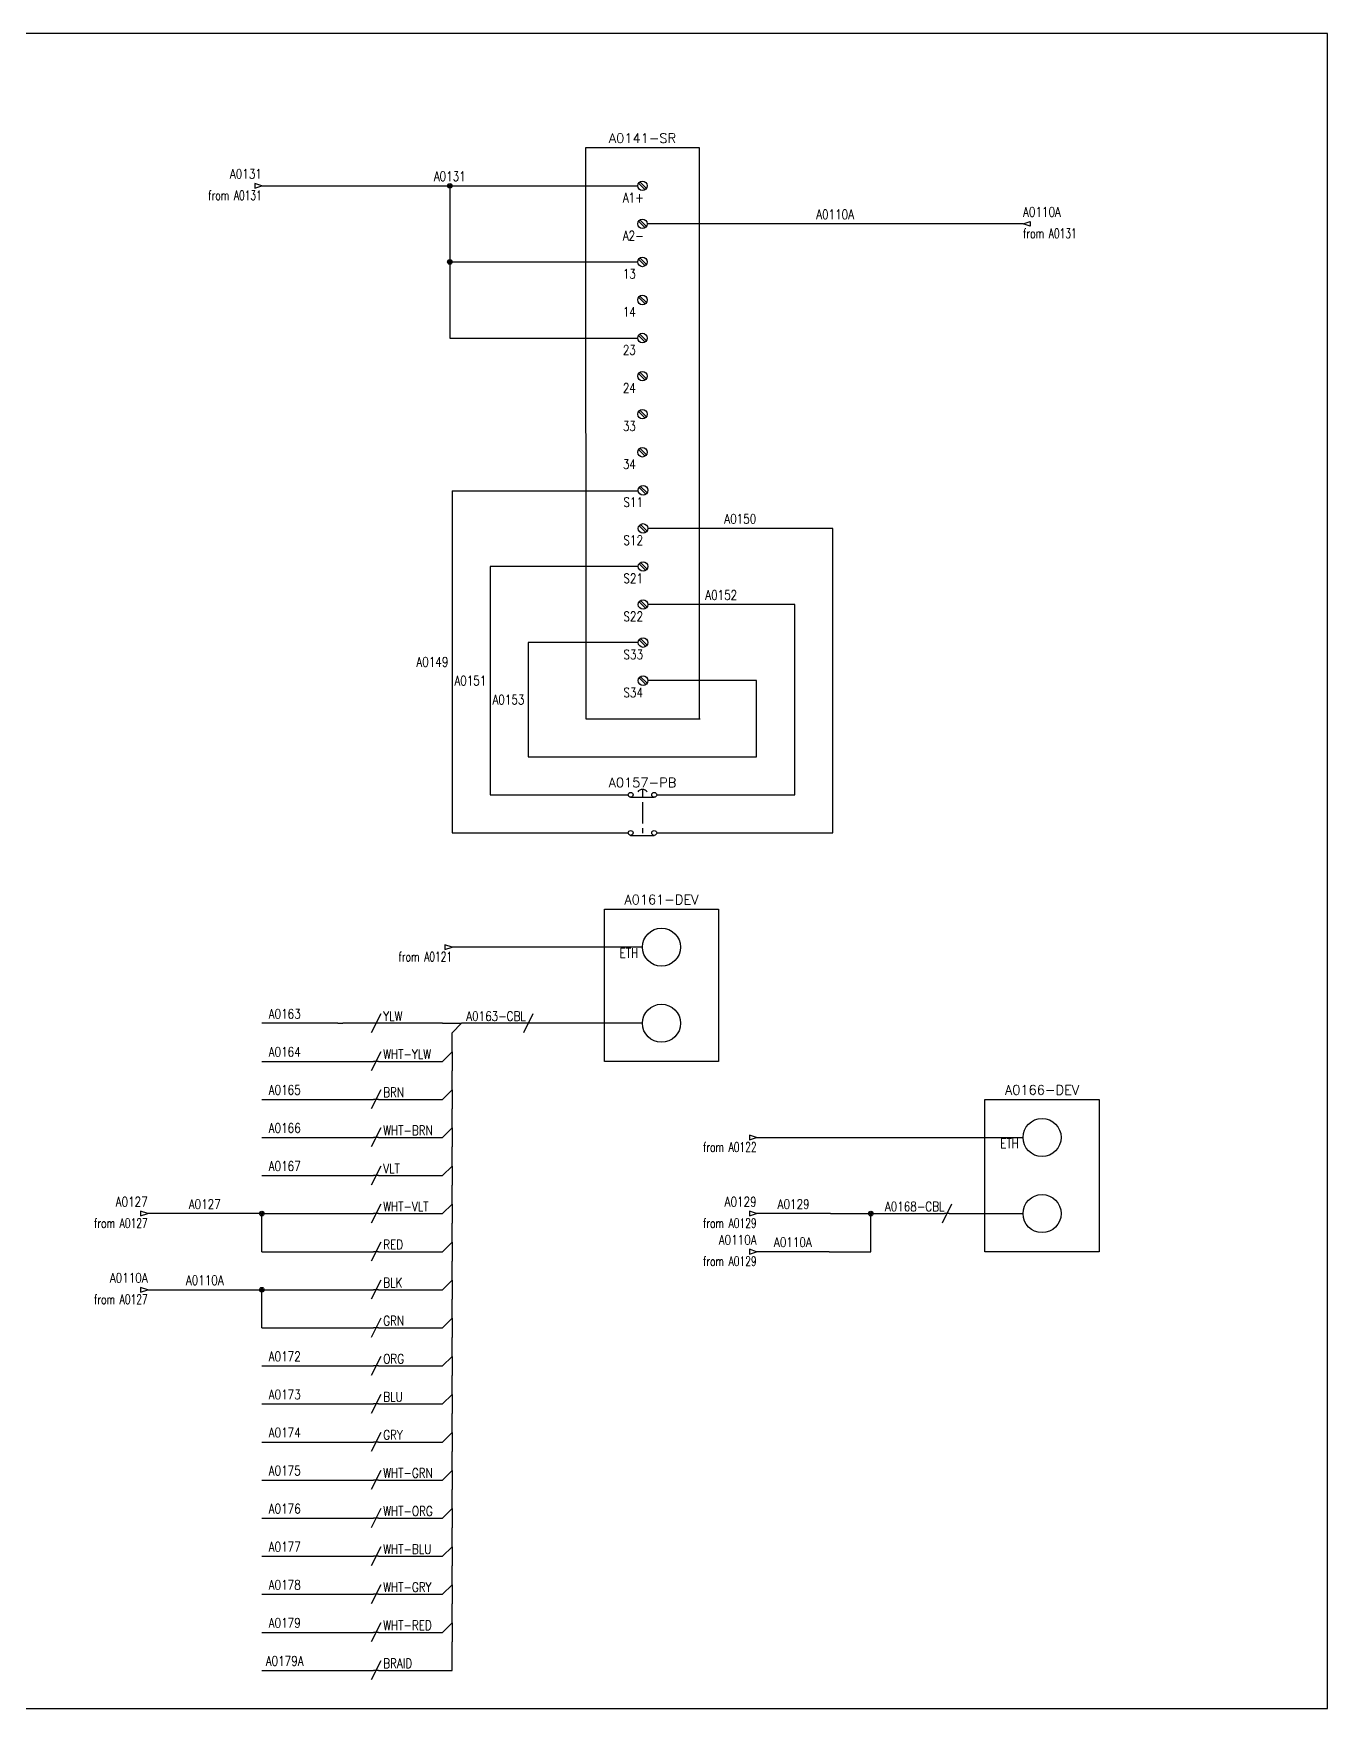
# Model space of a CAD drawing. Extents: x 0 to 34, y 0 to 22.
# Drawn here: x 17 to 34, y 0 to 22 of the extents above; entities that cross this region are included whole.
import ezdxf
from ezdxf.enums import TextEntityAlignment as Align

# ---------------------------------------------------------------- set-up
doc = ezdxf.new("R2010")
doc.units = 0
doc.header["$MEASUREMENT"] = 0
for name, color, linetype in [('_MULTI_WIRE', 6, 'Continuous'), ('LINK', 9, 'Continuous'), ('MISC', 7, 'Continuous'), ('MODEL_BOUNDARY', 7, 'Continuous'), ('SYMS', 7, 'Continuous'), ('TAGS', 150, 'Continuous'), ('TERMS', 123, 'Continuous'), ('WIRENO', 72, 'Continuous'), ('WIREREF_DEST', 52, 'Continuous'), ('WIRES', 7, 'Continuous'), ('XREF', 7, 'Continuous')]:
    doc.layers.add(name, color=color, linetype=linetype)
doc.styles.add('WD', font='romans.shx')

# ---------------------------------------------------------------- blocks, each defined once
blk = doc.blocks.new('Wytech_BlankModelSpace')
at = {"layer": 'MODEL_BOUNDARY', "color": 7, "linetype": 'Continuous'}
blk.add_lwpolyline([(0, 0), (34, 0), (34, 22), (0, 22)], close=True, dxfattribs=at)
blk = doc.blocks.new('2963938')
for p, q in [((-0.75, 0.5), (-0.742, -7)), ((0.75, 0.5), (-0.75, 0.5)), ((0.75, -7), (0.75, 0.5)), ((-0.052, 0.035), (0.035, -0.052)), ((-0.035, 0.052), (0.052, -0.035)), ((-0.052, -0.465), (0.035, -0.552)), ((-0.035, -0.448), (0.052, -0.535)), ((-0.052, -0.965), (0.035, -1.052)), ((-0.035, -0.948), (0.052, -1.035)), ((-0.052, -1.465), (0.035, -1.552)), ((-0.035, -1.448), (0.052, -1.535)), ((-0.052, -1.965), (0.035, -2.052)), ((-0.035, -1.948), (0.052, -2.035)), ((-0.052, -2.465), (0.035, -2.552)), ((-0.035, -2.448), (0.052, -2.535)), ((-0.052, -2.965), (0.035, -3.052)), ((-0.035, -2.948), (0.052, -3.035)), ((-0.052, -3.465), (0.035, -3.552)), ((-0.035, -3.448), (0.052, -3.535)), ((-0.027, -3.948), (0.06, -4.035)), ((-0.043, -3.965), (0.043, -4.052)), ((-0.043, -4.465), (0.043, -4.552)), ((-0.027, -4.448), (0.06, -4.535)), ((-0.043, -4.965), (0.043, -5.052)), ((-0.027, -4.948), (0.06, -5.035)), ((-0.043, -5.465), (0.043, -5.552)), ((-0.027, -5.448), (0.06, -5.535)), ((-0.043, -5.965), (0.043, -6.052)), ((-0.027, -5.948), (0.06, -6.035)), ((-0.043, -6.465), (0.043, -6.552)), ((-0.027, -6.448), (0.06, -6.535)), ((-0.742, -7), (0.758, -7))]:
    blk.add_line(p, q)
for centre in [(0, 0), (0, -0.5), (0, -1), (0, -1.5), (0, -2), (0, -2.5), (0, -3), (0, -3.5), (0.008, -4), (0.008, -4.5), (0.008, -5), (0.008, -5.5), (0.008, -6), (0.008, -6.5)]:
    blk.add_circle(centre, 0.0625)
at = {"style": 'WD', "width": 0.7}
for tag, p in [('XREF', (0, 1.688)), ('LOC', (0, 1.5)), ('INST', (0, 1.312)), ('DESC3', (0, 1.125)), ('DESC2', (0, 0.938)), ('DESC1', (0, 0.75))]:
    blk.add_attdef(tag, text='', height=0.125, dxfattribs=at).set_placement(p, align=Align.CENTER)
at = {"style": 'WD'}
blk.add_attdef('TAG1', text='', height=0.125, dxfattribs=at).set_placement((0, 0.562), align=Align.CENTER)
for tag, p, flags in [('FAMILY', (0.955, 0.715), 9), ('X4TERM01', (-0.062, 0), 1), ('X1TERM09', (0.062, -0.5), 1), ('X4TERM02', (-0.062, -1), 1), ('X1TERM10', (0.062, -1.5), 1), ('X4TERM03', (-0.062, -2), 1), ('X1TERM11', (0.062, -2.5), 1), ('X4TERM04', (-0.062, -3), 1), ('X1TERM12', (0.062, -3.5), 1), ('X4TERM06', (-0.054, -4), 1), ('X1TERM14', (0.071, -4.5), 1), ('X4TERM07', (-0.054, -5), 1), ('X1TERM15', (0.071, -5.5), 1), ('X4TERM08', (-0.054, -6), 1), ('X1TERM16', (0.071, -6.5), 1)]:
    blk.add_attdef(tag, p, '', height=0.01, dxfattribs=dict(at, flags=flags))
at = {"style": 'WD', "flags": 9}
for tag, p in [('MFG', (0.978, 0.651)), ('CAT', (0.98, 0.671)), ('ASSYCODE', (0.98, 0.634))]:
    blk.add_attdef(tag, text='', height=0.01, dxfattribs=at).set_placement(p, align=Align.CENTER)
at = {"style": 'WD', "width": 0.8}
for tag, p in [('TERM01', (-0.258, -0.156)), ('X4TERMDESC01', (-0.258, -0.319)), ('TERM09', (-0.258, -0.656)), ('X1TERMDESC09', (-0.258, -0.819)), ('TERM02', (-0.258, -1.156)), ('X4TERMDESC02', (-0.258, -1.319)), ('TERM10', (-0.258, -1.656)), ('X1TERMDESC10', (-0.258, -1.819)), ('TERM03', (-0.258, -2.156)), ('X4TERMDESC03', (-0.258, -2.319)), ('TERM11', (-0.258, -2.656)), ('X1TERMDESC11', (-0.258, -2.819)), ('TERM04', (-0.258, -3.156)), ('X4TERMDESC04', (-0.258, -3.319)), ('TERM12', (-0.258, -3.656)), ('X1TERMDESC12', (-0.258, -3.819)), ('TERM06', (-0.25, -4.156)), ('X4TERMDESC06', (-0.25, -4.319)), ('TERM14', (-0.25, -4.656)), ('X1TERMDESC14', (-0.25, -4.819)), ('TERM07', (-0.25, -5.156)), ('X4TERMDESC07', (-0.25, -5.319)), ('TERM15', (-0.25, -5.656)), ('X1TERMDESC15', (-0.25, -5.819)), ('TERM08', (-0.25, -6.156)), ('X4TERMDESC08', (-0.25, -6.319)), ('TERM16', (-0.25, -6.656)), ('X1TERMDESC16', (-0.25, -6.819))]:
    blk.add_attdef(tag, text='', height=0.125, dxfattribs=at).set_placement(p, align=Align.MIDDLE_LEFT)
blk = doc.blocks.new('ISL38-XXX')
for p, q in [((-0.5, -1.5), (-0.5, 0.5)), ((-0.5, 0.5), (1, 0.5)), ((1, 0.5), (1, -1.5)), ((1, -1.5), (-0.5, -1.5))]:
    blk.add_line(p, q)
for centre in [(0.25, 0), (0.25, -1)]:
    blk.add_circle(centre, 0.25)
at = {"style": 'WD', "width": 0.7}
for tag, p in [('XREF', (0.25, 1.688)), ('INST', (0.25, 1.5)), ('DESC3', (0.25, 1.312)), ('LOC', (0.25, 1.125)), ('DESC2', (0.25, 0.938)), ('DESC1', (0.25, 0.75))]:
    blk.add_attdef(tag, text='', height=0.125, dxfattribs=at).set_placement(p, align=Align.CENTER)
at = {"style": 'WD'}
blk.add_attdef('TAG1', text='', height=0.125, dxfattribs=at).set_placement((0.25, 0.562), align=Align.CENTER)
at = {"style": 'WD', "flags": 9}
for tag, p in [('ASSYCODE', (1, 0.688)), ('MFG', (1, 0.562)), ('CAT', (1, 0.625))]:
    blk.add_attdef(tag, text='', height=0.01, dxfattribs=at).set_placement(p, align=Align.CENTER)
at = {"style": 'WD'}
for tag, p, height, flags in [('FAMILY', (1, 0.75), 0.01, 9), ('X4TERM01', (0, 0), 0.005, 1), ('X4TERM02', (0, -1), 0.005, 1)]:
    blk.add_attdef(tag, p, '', height=height, dxfattribs=dict(at, flags=flags))
at = {"style": 'WD', "width": 0.8}
for tag, p in [('TERM01', (-0.055, -0.015)), ('X4TERMDESC01', (0.533, -0.177)), ('TERM02', (-0.055, -1.015)), ('X4TERMDESC02', (0.562, -1.177))]:
    blk.add_attdef(tag, text='', height=0.125, dxfattribs=at).set_placement(p, align=Align.TOP_RIGHT)
blk = doc.blocks.new('HT0_148')
for p in [(-0.125, 0), (0, -0.125)]:
    blk.add_line(p, (0.125, 0))
at = {"style": 'WD', "flags": 1}
for tag, p in [('X4TERM01', (-0.125, 0)), ('X1TERM01', (0.125, 0)), ('WDWSEQ', (-0.132, -0.045)), ('X8TERM01', (0, -0.125))]:
    blk.add_attdef(tag, p, '', height=0.02, dxfattribs=at)
blk = doc.blocks.new('HT0_284')
for p, q in [((-0.125, 0), (0, 0.125)), ((0, 0.125), (0, -0.125))]:
    blk.add_line(p, q)
at = {"style": 'WD', "flags": 1}
for tag, p in [('X4TERM01', (-0.125, 0)), ('X2TERM01', (0, 0.125)), ('WDWSEQ', (-0.132, -0.045)), ('X8TERM01', (0, -0.125))]:
    blk.add_attdef(tag, p, '', height=0.02, dxfattribs=at)
blk = doc.blocks.new('HCN1_DESC')
blk.add_line((0, 0), (0.0625, 0))
at = {"style": 'WD', "flags": 1}
for tag, p in [('TAG2', (-0.1875, 0.03125)), ('XREF', (-0.1875, 0)), ('X4TERM01', (0, 0)), ('X1TERM02', (0.0625, 0))]:
    blk.add_attdef(tag, p, '', height=0.01, dxfattribs=at)
at = {"style": 'WD', "oblique": 15, "width": 0.828221}
blk.add_attdef('DESC1', text='', height=0.12074, dxfattribs=at).set_placement((0, -0.125), align=Align.MIDDLE_RIGHT)
blk = doc.blocks.new('HW01')
for p, q in [((0.062, 0.125), (-0.062, -0.125)), ((0.031, 0), (-0.031, 0))]:
    blk.add_line(p, q)
at = {"style": 'WD', "width": 0.7, "flags": 1}
for tag, p in [('INST', (0, 0.357)), ('LOC', (0, 0.188)), ('XREF', (0, -0.3)), ('DESC1', (0, -0.456)), ('DESC2', (0, -0.613))]:
    blk.add_attdef(tag, text='', height=0.125, dxfattribs=at).set_placement(p, align=Align.CENTER)
at = {"style": 'WD', "width": 0.8}
blk.add_attdef('TAG1', text='', height=0.125, dxfattribs=at).set_placement((-0.031, 0.031), align=Align.RIGHT)
at = {"style": 'WD', "flags": 1}
for tag, p in [('X4TERM01', (-0.031, 0)), ('X1TERM01', (0.031, 0))]:
    blk.add_attdef(tag, p, '', height=0.0125, dxfattribs=at)
at = {"linetype": 'Continuous', "style": 'WD', "flags": 9}
blk.add_attdef('ASSYCODE', text='', height=0.01, dxfattribs=at).set_placement((0.029, 0.042), align=Align.CENTER)
at = {"style": 'WD'}
for tag, p in [('X2LINK', (0, 0.125)), ('X8LINK', (0, -0.125))]:
    blk.add_attdef(tag, p, '', height=0.01, dxfattribs=at)
at = {"style": 'WD', "flags": 9}
blk.add_attdef('FAMILY', text='', height=0.01, dxfattribs=at).set_placement((0.023, 0.118), align=Align.CENTER)
at = {"style": 'WD', "width": 0.8}
for tag, p, height in [('RATING1', (0.094, 0.031), 0.125), ('RATING2', (0.094, -0.13), 0.0938)]:
    blk.add_attdef(tag, p, '', height=height, dxfattribs=at)
at = {"style": 'WD', "width": 0.8, "flags": 1}
blk.add_attdef('MFG', text='', height=0.0938, dxfattribs=at).set_placement((-0.125, -0.031), align=Align.TOP_RIGHT)
blk.add_attdef('CAT', text='', height=0.0938, dxfattribs=at).set_placement((0.031, -0.031), align=Align.TOP_LEFT)
blk = doc.blocks.new('HW02')
for p, q in [((0.062, 0.125), (-0.062, -0.125)), ((0.031, 0), (-0.031, 0))]:
    blk.add_line(p, q)
at = {"style": 'WD', "width": 0.7, "flags": 1}
for tag, p in [('INST', (0, 0.357)), ('LOC', (0, 0.188)), ('XREF', (0, -0.3)), ('DESC1', (0, -0.456)), ('DESC2', (0, -0.613))]:
    blk.add_attdef(tag, text='', height=0.125, dxfattribs=at).set_placement(p, align=Align.CENTER)
at = {"style": 'WD', "width": 0.8}
blk.add_attdef('TAG2', text='', height=0.125, dxfattribs=at).set_placement((-0.031, 0.031), align=Align.RIGHT)
at = {"style": 'WD', "flags": 1}
for tag, p in [('X4TERM01', (-0.031, 0)), ('X1TERM01', (0.031, 0))]:
    blk.add_attdef(tag, p, '', height=0.0125, dxfattribs=at)
at = {"style": 'WD'}
for tag, p in [('X2LINK', (0, 0.125)), ('X8LINK', (0, -0.125))]:
    blk.add_attdef(tag, p, '', height=0.01, dxfattribs=at)
at = {"style": 'WD', "flags": 9}
blk.add_attdef('FAMILY', text='', height=0.01, dxfattribs=at).set_placement((0.023, 0.118), align=Align.CENTER)
at = {"style": 'WD', "width": 0.8}
for tag, p, height in [('RATING1', (0.094, 0.031), 0.125), ('RATING2', (0.094, -0.13), 0.0938)]:
    blk.add_attdef(tag, p, '', height=height, dxfattribs=at)
blk = doc.blocks.new('HA1D3')
blk.add_lwpolyline([(-0.094, 0), (-0.094, -0.031), (0, 0), (-0.094, 0.031), (-0.094, 0)])
at = {"style": 'WD', "width": 0.8, "flags": 8}
blk.add_attdef('WIRENO', text='', height=0.125, dxfattribs=at).set_placement((0, 0.094), align=Align.RIGHT)
at = {"style": 'WD', "flags": 1}
blk.add_attdef('SIGCODE', text='', height=0.01, dxfattribs=at).set_placement((-0.02, 0.047), align=Align.RIGHT)
blk.add_attdef('X1TERM01', (0, 0), '', height=0.01, dxfattribs=at)
at = {"style": 'WD', "width": 0.7}
for tag, p in [('XREF', (0, -0.188)), ('DESC1', (0, -0.375))]:
    blk.add_attdef(tag, text='', height=0.125, dxfattribs=at).set_placement(p, align=Align.RIGHT)
blk = doc.blocks.new('WDDOT')
for radius in [0.03, 0.0187, 0.00929]:
    blk.add_circle((0, 0), radius)
blk = doc.blocks.new('HPB12M')
for p, q in [((0, 0.074), (0, -0.031)), ((-0.156, -0.032), (0.156, -0.032))]:
    blk.add_line(p, q)
for centre in [(-0.155, 0), (0.155, 0)]:
    blk.add_circle(centre, 0.0322)
blk.add_arc((0, -0.006), 0.0781, 36.8699, 143.1301)
at = {"style": 'WD', "width": 0.7}
for tag, p in [('INST', (0, 0.738)), ('LOC', (0, 0.568)), ('DESC1', (0, 0.412)), ('DESC2', (0, 0.255)), ('XREF', (0, -0.232))]:
    blk.add_attdef(tag, text='', height=0.125, dxfattribs=at).set_placement(p, align=Align.CENTER)
at = {"style": 'WD'}
blk.add_attdef('TAG1', text='', height=0.125, dxfattribs=at).set_placement((0, 0.099), align=Align.CENTER)
for tag, p, height, flags in [('X4TERM01', (-0.188, 0), 0.0125, 1), ('FAMILY', (0.054, 0.058), 0.01, 9), ('CONTACT', (0.054, 0.042), 0.01, 9), ('X1TERM02', (0.188, 0), 0.0125, 1)]:
    blk.add_attdef(tag, p, '', height=height, dxfattribs=dict(at, flags=flags))
for tag, p in [('X2LINK', (0, 0.125)), ('X8LINK', (0, -0.094))]:
    blk.add_attdef(tag, p, '', height=0.01, dxfattribs=at)
at = {"linetype": 'Continuous', "style": 'WD', "flags": 9}
for tag, p in [('MFG', (0.076, 0)), ('CAT', (0.076, 0.017)), ('ASSYCODE', (0.076, -0.017))]:
    blk.add_attdef(tag, text='', height=0.01, dxfattribs=at).set_placement(p, align=Align.CENTER)
at = {"linetype": 'Continuous', "style": 'WD', "flags": 8}
blk.add_attdef('TERM01', text='', height=0.125, dxfattribs=at).set_placement((-0.25, -0.016), align=Align.TOP_RIGHT)
blk.add_attdef('TERM02', text='', height=0.125, dxfattribs=at).set_placement((0.25, -0.016), align=Align.TOP_LEFT)
blk = doc.blocks.new('HPB22')
for p, q in [((0, 0.062), (0, -0.005)), ((-0.156, -0.034), (0.156, -0.034))]:
    blk.add_line(p, q)
for centre in [(-0.155, 0), (0.155, 0)]:
    blk.add_circle(centre, 0.0322)
at = {"style": 'WD', "width": 0.7}
for tag, p in [('INST', (0, 0.738)), ('LOC', (0, 0.568)), ('DESC1', (0, 0.412)), ('DESC2', (0, 0.255)), ('XREF', (0, -0.227))]:
    blk.add_attdef(tag, text='', height=0.125, dxfattribs=at).set_placement(p, align=Align.CENTER)
at = {"style": 'WD'}
blk.add_attdef('TAG2', text='', height=0.125, dxfattribs=at).set_placement((0, 0.099), align=Align.CENTER)
for tag, p, height, flags in [('X4TERM01', (-0.188, 0), 0.0125, 1), ('FAMILY', (0.054, 0.058), 0.01, 9), ('CONTACT', (0.054, 0.042), 0.01, 9), ('X1TERM02', (0.188, 0), 0.0125, 1)]:
    blk.add_attdef(tag, p, '', height=height, dxfattribs=dict(at, flags=flags))
for tag, p in [('X2LINK', (0, 0.125)), ('X8LINK', (0, -0.094))]:
    blk.add_attdef(tag, p, '', height=0.01, dxfattribs=at)
at = {"linetype": 'Continuous', "style": 'WD', "flags": 8}
blk.add_attdef('TERM01', text='', height=0.125, dxfattribs=at).set_placement((-0.25, -0.031), align=Align.TOP_RIGHT)
blk.add_attdef('TERM02', text='', height=0.125, dxfattribs=at).set_placement((0.25, -0.031), align=Align.TOP_LEFT)
blk = doc.blocks.new('HA1D1')
blk.add_lwpolyline([(0.094, 0), (0.094, -0.031), (0, 0), (0.094, 0.031), (0.094, 0)])
at = {"style": 'WD', "flags": 1}
for tag, p in [('SIGCODE', (-0.02, 0.047)), ('X4TERM01', (0, 0))]:
    blk.add_attdef(tag, p, '', height=0.01, dxfattribs=at)
at = {"style": 'WD', "width": 0.8, "flags": 8}
blk.add_attdef('WIRENO', (0, 0.094), '', height=0.125, dxfattribs=at)
at = {"style": 'WD', "width": 0.7}
for tag, p in [('XREF', (0, -0.188)), ('DESC1', (0, -0.375))]:
    blk.add_attdef(tag, p, '', height=0.125, dxfattribs=at)
blk = doc.blocks.new('WD_WNH')
at = {"linetype": 'Continuous', "style": 'WD', "width": 0.8}
blk.add_attdef('WIRENO', text='', height=0.125, dxfattribs=at).set_placement((0, 0.062), align=Align.CENTER)
at = {"style": 'WD', "flags": 1}
for tag, p in [('W01USER', (0, 0.078)), ('W02USER', (0, 0.07)), ('W03USER', (0, 0.062)), ('W04USER', (0, 0.055)), ('W05USER', (0, 0.047)), ('W06USER', (0, 0.039)), ('W07USER', (0, 0.031)), ('W08USER', (0, 0.023)), ('W09USER', (0, 0.016)), ('W10USER', (0, 0.008))]:
    blk.add_attdef(tag, text='', height=0.005, dxfattribs=at).set_placement(p, align=Align.CENTER)
blk = doc.blocks.new('WD_WNV')
at = {"linetype": 'Continuous', "style": 'WD', "width": 0.8}
blk.add_attdef('WIRENO', text='', height=0.125, dxfattribs=at).set_placement((-0.05, 0), align=Align.MIDDLE_RIGHT)
at = {"style": 'WD', "flags": 1}
for tag, p in [('W01USER', (-0.062, 0.094)), ('W02USER', (-0.062, 0.086)), ('W03USER', (-0.062, 0.078)), ('W04USER', (-0.062, 0.07)), ('W05USER', (-0.062, 0.062)), ('W06USER', (-0.062, 0.055)), ('W07USER', (-0.062, 0.047)), ('W08USER', (-0.062, 0.039)), ('W09USER', (-0.062, 0.031)), ('W10USER', (-0.062, 0.023))]:
    blk.add_attdef(tag, text='', height=0.005, dxfattribs=at).set_placement(p, align=Align.CENTER)

msp = doc.modelspace()

# ---------------------------------------------------------------- linework, layer by layer
at = {"layer": '_MULTI_WIRE'}
for p, q in [((25, 10), (22.5, 10)), ((21.469, 9), (21.062, 9)), ((22.375, 9), (21.531, 9)), ((22.5, 8.625), (22.5, 8.875)), ((23.469, 9), (22.625, 9)), ((25, 9), (23.531, 9)), ((21.062, 8.5), (21.469, 8.5)), ((21.531, 8.5), (22.375, 8.5)), ((22.5, 8.125), (22.5, 8.375)), ((21.062, 8), (21.469, 8)), ((21.531, 8), (22.375, 8)), ((22.5, 7.625), (22.5, 7.875)), ((21.062, 7.5), (21.469, 7.5)), ((21.531, 7.5), (22.375, 7.5)), ((26.5, 7.5), (30, 7.5)), ((22.5, 7.125), (22.5, 7.375)), ((21.062, 7), (21.469, 7)), ((21.531, 7), (22.375, 7)), ((22.5, 6.625), (22.5, 6.875)), ((21.062, 6.5), (21.469, 6.5)), ((21.531, 6.5), (22.375, 6.5)), ((27.534, 6.5), (28.969, 6.5)), ((28, 6), (28, 6.5)), ((29.031, 6.5), (30, 6.5)), ((22.5, 6.125), (22.5, 6.375)), ((21.062, 6), (21.469, 6)), ((21.531, 6), (22.375, 6)), ((27.515, 6), (28, 6)), ((22.5, 5.625), (22.5, 5.875)), ((21.062, 5.5), (21.469, 5.5)), ((21.531, 5.5), (22.375, 5.5)), ((22.5, 5.125), (22.5, 5.375)), ((21.062, 5), (21.469, 5)), ((21.531, 5), (22.375, 5)), ((22.5, 4.625), (22.5, 4.875)), ((21.062, 4.5), (21.469, 4.5)), ((21.531, 4.5), (22.375, 4.5)), ((22.5, 4.125), (22.5, 4.375)), ((21.062, 4), (21.469, 4)), ((21.531, 4), (22.375, 4)), ((22.5, 3.625), (22.5, 3.875)), ((21.062, 3.5), (21.469, 3.5)), ((21.531, 3.5), (22.375, 3.5)), ((22.5, 3.125), (22.5, 3.375)), ((21.062, 3), (21.469, 3)), ((21.531, 3), (22.375, 3)), ((22.5, 2.625), (22.5, 2.875)), ((21.062, 2.5), (21.469, 2.5)), ((21.531, 2.5), (22.375, 2.5)), ((22.5, 2.125), (22.5, 2.375)), ((21.062, 2), (21.469, 2)), ((21.531, 2), (22.375, 2)), ((22.5, 1.625), (22.5, 1.875)), ((21.062, 1.5), (21.469, 1.5)), ((21.531, 1.5), (22.375, 1.5)), ((22.5, 1.125), (22.5, 1.375)), ((21.062, 1), (21.469, 1)), ((21.531, 1), (22.375, 1)), ((22.5, 0.5), (22.5, 0.875)), ((21.062, 0.5), (21.469, 0.5)), ((21.531, 0.5), (22.5, 0.5))]:
    msp.add_line(p, q, dxfattribs=at)
at = {"layer": 'LINK'}
msp.add_lwpolyline([(25, 11.906), (25, 11.625)], dxfattribs=at)
at = {"layer": 'WIRES'}
for p, q in [((20, 20), (24.938, 20)), ((22.469, 20), (22.469, 19)), ((30, 19.5), (25.062, 19.5)), ((22.469, 19), (24.938, 19)), ((22.469, 19), (22.469, 18)), ((22.469, 18), (24.938, 18)), ((22.5, 15.992), (24.946, 15.992)), ((22.5, 15.992), (22.5, 11.5)), ((27.5, 15.5), (25.071, 15.5)), ((27.5, 11.5), (27.5, 15.5)), ((24.946, 15), (23, 15)), ((23, 15), (23, 12)), ((27, 14.5), (25.071, 14.5)), ((27, 12), (27, 14.5)), ((24.946, 14), (23.5, 14)), ((23.5, 14), (23.5, 12.5)), ((26.5, 13.5), (25.071, 13.5)), ((26.5, 12.5), (26.5, 13.5)), ((23.5, 12.5), (26.5, 12.5)), ((23, 12), (23.25, 12)), ((23.25, 12), (24.812, 12)), ((25.188, 12), (27, 12)), ((22.5, 11.5), (24.812, 11.5)), ((25.188, 11.5), (27.5, 11.5)), ((21, 9), (20, 9)), ((20, 8.5), (21, 8.5)), ((20, 8), (21, 8)), ((20, 7.5), (21, 7.5)), ((20, 7), (21, 7)), ((20, 6.5), (18.5, 6.5)), ((20, 6.5), (21, 6.5)), ((20, 6), (20, 6.5)), ((27.472, 6.5), (26.5, 6.5)), ((20, 6), (21, 6)), ((27.452, 6), (26.5, 6)), ((18.5, 5.5), (20, 5.5)), ((20, 5.5), (21, 5.5)), ((20, 5), (20, 5.5)), ((20, 5), (21, 5)), ((20, 4.5), (21, 4.5)), ((20, 4), (21, 4)), ((20, 3.5), (21, 3.5)), ((20, 3), (21, 3)), ((20, 2.5), (21, 2.5)), ((20, 2), (21, 2)), ((20, 1.5), (21, 1.5)), ((20, 1), (21, 1)), ((20, 0.5), (21, 0.5))]:
    msp.add_line(p, q, dxfattribs=at)

# ---------------------------------------------------------------- block references
msp.add_blockref('Wytech_BlankModelSpace', (0, 0))
at = {"layer": '_MULTI_WIRE'}
for name, p in [('HT0_148', (22.5, 9)), ('HT0_284', (22.5, 8.5)), ('HT0_284', (22.5, 8)), ('HT0_284', (22.5, 7.5)), ('HT0_284', (22.5, 7)), ('HT0_284', (22.5, 6.5)), ('HT0_284', (22.5, 6)), ('HT0_284', (22.5, 5.5)), ('HT0_284', (22.5, 5)), ('HT0_284', (22.5, 4.5)), ('HT0_284', (22.5, 4)), ('HT0_284', (22.5, 3.5)), ('HT0_284', (22.5, 3)), ('HT0_284', (22.5, 2.5)), ('HT0_284', (22.5, 2)), ('HT0_284', (22.5, 1.5)), ('HT0_284', (22.5, 1))]:
    msp.add_blockref(name, p, dxfattribs=at)
at = {"layer": 'SYMS'}
ref = msp.add_blockref('2963938', (25, 20), dxfattribs=at)
ref.add_attrib('TERM01', 'A1+', dxfattribs={"layer": 'TERMS', "height": 0.125, "style": 'WD', "width": 0.8}).set_placement((24.742, 19.844), align=Align.MIDDLE_LEFT)
ref.add_attrib('TERM02', '13', dxfattribs={"layer": 'TERMS', "height": 0.125, "style": 'WD', "width": 0.8}).set_placement((24.742, 18.844), align=Align.MIDDLE_LEFT)
ref.add_attrib('TERM03', '23', dxfattribs={"layer": 'TERMS', "height": 0.125, "style": 'WD', "width": 0.8}).set_placement((24.742, 17.844), align=Align.MIDDLE_LEFT)
ref.add_attrib('TERM04', '33', dxfattribs={"layer": 'TERMS', "height": 0.125, "style": 'WD', "width": 0.8}).set_placement((24.742, 16.844), align=Align.MIDDLE_LEFT)
ref.add_attrib('TERM06', 'S11', dxfattribs={"layer": 'TERMS', "height": 0.125, "style": 'WD', "width": 0.8}).set_placement((24.75, 15.844), align=Align.MIDDLE_LEFT)
ref.add_attrib('TERM07', 'S21', dxfattribs={"layer": 'TERMS', "height": 0.125, "style": 'WD', "width": 0.8}).set_placement((24.75, 14.844), align=Align.MIDDLE_LEFT)
ref.add_attrib('TERM08', 'S33', dxfattribs={"layer": 'TERMS', "height": 0.125, "style": 'WD', "width": 0.8}).set_placement((24.75, 13.844), align=Align.MIDDLE_LEFT)
ref.add_attrib('TERM09', 'A2-', dxfattribs={"layer": 'TERMS', "height": 0.125, "style": 'WD', "width": 0.8}).set_placement((24.742, 19.344), align=Align.MIDDLE_LEFT)
ref.add_attrib('TERM10', '14', dxfattribs={"layer": 'TERMS', "height": 0.125, "style": 'WD', "width": 0.8}).set_placement((24.742, 18.344), align=Align.MIDDLE_LEFT)
ref.add_attrib('TERM11', '24', dxfattribs={"layer": 'TERMS', "height": 0.125, "style": 'WD', "width": 0.8}).set_placement((24.742, 17.344), align=Align.MIDDLE_LEFT)
ref.add_attrib('TERM12', '34', dxfattribs={"layer": 'TERMS', "height": 0.125, "style": 'WD', "width": 0.8}).set_placement((24.742, 16.344), align=Align.MIDDLE_LEFT)
ref.add_attrib('TERM14', 'S12', dxfattribs={"layer": 'TERMS', "height": 0.125, "style": 'WD', "width": 0.8}).set_placement((24.75, 15.344), align=Align.MIDDLE_LEFT)
ref.add_attrib('TERM15', 'S22', dxfattribs={"layer": 'TERMS', "height": 0.125, "style": 'WD', "width": 0.8}).set_placement((24.75, 14.344), align=Align.MIDDLE_LEFT)
ref.add_attrib('TERM16', 'S34', dxfattribs={"layer": 'TERMS', "height": 0.125, "style": 'WD', "width": 0.8}).set_placement((24.75, 13.344), align=Align.MIDDLE_LEFT)
ref.add_attrib('TAG1', 'A0141-SR', dxfattribs={"layer": 'TAGS', "height": 0.125, "style": 'WD'}).set_placement((25, 20.562), align=Align.CENTER)
ref = msp.add_blockref('HA1D3', (20, 20), dxfattribs=at)
ref.add_attrib('WIRENO', 'A0131', dxfattribs={"layer": 'WIREREF_DEST', "height": 0.125, "style": 'WD', "width": 0.8, "flags": 8}).set_placement((20, 20.094), align=Align.RIGHT)
ref.add_attrib('XREF', 'from A0131', dxfattribs={"layer": 'XREF', "height": 0.125, "style": 'WD', "width": 0.7}).set_placement((20, 19.812), align=Align.RIGHT)
for name, p in [('WDDOT', (22.469, 20)), ('WDDOT', (22.469, 19)), ('HPB22', (25, 11.5)), ('HCN1_DESC', (21, 9)), ('HCN1_DESC', (21, 8.5)), ('HCN1_DESC', (21, 8)), ('HCN1_DESC', (21, 7.5)), ('HCN1_DESC', (21, 7)), ('WDDOT', (20, 6.5)), ('HCN1_DESC', (21, 6.5)), ('HCN1_DESC', (27.472, 6.5)), ('WDDOT', (28, 6.5)), ('HCN1_DESC', (21, 6)), ('HCN1_DESC', (27.452, 6)), ('WDDOT', (20, 5.5)), ('HCN1_DESC', (21, 5.5)), ('HCN1_DESC', (21, 5)), ('HCN1_DESC', (21, 4.5)), ('HCN1_DESC', (21, 4)), ('HCN1_DESC', (21, 3.5)), ('HCN1_DESC', (21, 3)), ('HCN1_DESC', (21, 2.5)), ('HCN1_DESC', (21, 2)), ('HCN1_DESC', (21, 1.5)), ('HCN1_DESC', (21, 1)), ('HCN1_DESC', (21, 0.5))]:
    msp.add_blockref(name, p, dxfattribs=at)
ref = msp.add_blockref('HA1D1', (30, 19.5), dxfattribs=at)
ref.add_attrib('WIRENO', 'A0110A', (30, 19.594), dxfattribs={"layer": 'WIREREF_DEST', "height": 0.125, "style": 'WD', "width": 0.8, "flags": 8})
ref.add_attrib('XREF', 'from A0131', (30, 19.312), dxfattribs={"layer": 'XREF', "height": 0.125, "style": 'WD', "width": 0.7})
ref = msp.add_blockref('HPB12M', (25, 12), dxfattribs=at)
ref.add_attrib('TAG1', 'A0157-PB', dxfattribs={"layer": 'TAGS', "height": 0.125, "style": 'WD'}).set_placement((25, 12.099), align=Align.CENTER)
ref = msp.add_blockref('ISL38-XXX', (25, 10), dxfattribs=at)
ref.add_attrib('TAG1', 'A0161-DEV', dxfattribs={"layer": 'TAGS', "height": 0.125, "style": 'WD'}).set_placement((25.25, 10.562), align=Align.CENTER)
ref.add_attrib('TERM01', 'ETH', dxfattribs={"layer": 'TERMS', "height": 0.125, "style": 'WD', "width": 0.8}).set_placement((24.945, 9.985), align=Align.TOP_RIGHT)
ref = msp.add_blockref('HA1D3', (22.5, 10), dxfattribs=at)
ref.add_attrib('XREF', 'from A0121', dxfattribs={"layer": 'XREF', "height": 0.125, "style": 'WD', "width": 0.7}).set_placement((22.5, 9.812), align=Align.RIGHT)
ref = msp.add_blockref('HW02', (21.5, 9), dxfattribs=at)
ref.add_attrib('RATING1', 'YLW', (21.594, 9.031), dxfattribs={"layer": 'MISC', "height": 0.125, "style": 'WD', "width": 0.8})
ref = msp.add_blockref('HW01', (23.5, 9), dxfattribs=at)
ref.add_attrib('TAG1', 'A0163-CBL', dxfattribs={"layer": 'TAGS', "height": 0.125, "style": 'WD', "width": 0.8}).set_placement((23.469, 9.031), align=Align.RIGHT)
ref = msp.add_blockref('HW02', (21.5, 8.5), dxfattribs=at)
ref.add_attrib('RATING1', 'WHT-YLW', (21.594, 8.531), dxfattribs={"layer": 'MISC', "height": 0.125, "style": 'WD', "width": 0.8})
ref = msp.add_blockref('HW02', (21.5, 8), dxfattribs=at)
ref.add_attrib('RATING1', 'BRN', (21.594, 8.031), dxfattribs={"layer": 'MISC', "height": 0.125, "style": 'WD', "width": 0.8})
ref = msp.add_blockref('ISL38-XXX', (30, 7.5), dxfattribs=at)
ref.add_attrib('TAG1', 'A0166-DEV', dxfattribs={"layer": 'TAGS', "height": 0.125, "style": 'WD'}).set_placement((30.25, 8.062), align=Align.CENTER)
ref.add_attrib('TERM01', 'ETH', dxfattribs={"layer": 'TERMS', "height": 0.125, "style": 'WD', "width": 0.8}).set_placement((29.945, 7.485), align=Align.TOP_RIGHT)
ref = msp.add_blockref('HW02', (21.5, 7.5), dxfattribs=at)
ref.add_attrib('RATING1', 'WHT-BRN', (21.594, 7.531), dxfattribs={"layer": 'MISC', "height": 0.125, "style": 'WD', "width": 0.8})
ref = msp.add_blockref('HA1D3', (26.5, 7.5), dxfattribs=at)
ref.add_attrib('XREF', 'from A0122', dxfattribs={"layer": 'XREF', "height": 0.125, "style": 'WD', "width": 0.7}).set_placement((26.5, 7.312), align=Align.RIGHT)
ref = msp.add_blockref('HW02', (21.5, 7), dxfattribs=at)
ref.add_attrib('RATING1', 'VLT', (21.594, 7.031), dxfattribs={"layer": 'MISC', "height": 0.125, "style": 'WD', "width": 0.8})
ref = msp.add_blockref('HA1D3', (18.5, 6.5), dxfattribs=at)
ref.add_attrib('WIRENO', 'A0127', dxfattribs={"layer": 'WIREREF_DEST', "height": 0.125, "style": 'WD', "width": 0.8, "flags": 8}).set_placement((18.5, 6.594), align=Align.RIGHT)
ref.add_attrib('XREF', 'from A0127', dxfattribs={"layer": 'XREF', "height": 0.125, "style": 'WD', "width": 0.7}).set_placement((18.5, 6.312), align=Align.RIGHT)
ref = msp.add_blockref('HW02', (21.5, 6.5), dxfattribs=at)
ref.add_attrib('RATING1', 'WHT-VLT', (21.594, 6.531), dxfattribs={"layer": 'MISC', "height": 0.125, "style": 'WD', "width": 0.8})
ref = msp.add_blockref('HA1D3', (26.5, 6.5), dxfattribs=at)
ref.add_attrib('WIRENO', 'A0129', dxfattribs={"layer": 'WIREREF_DEST', "height": 0.125, "style": 'WD', "width": 0.8, "flags": 8}).set_placement((26.5, 6.594), align=Align.RIGHT)
ref.add_attrib('XREF', 'from A0129', dxfattribs={"layer": 'XREF', "height": 0.125, "style": 'WD', "width": 0.7}).set_placement((26.5, 6.312), align=Align.RIGHT)
ref = msp.add_blockref('HW01', (29, 6.5), dxfattribs=at)
ref.add_attrib('TAG1', 'A0168-CBL', dxfattribs={"layer": 'TAGS', "height": 0.125, "style": 'WD', "width": 0.8}).set_placement((28.969, 6.531), align=Align.RIGHT)
ref = msp.add_blockref('HA1D3', (26.5, 6), dxfattribs=at)
ref.add_attrib('WIRENO', 'A0110A', dxfattribs={"layer": 'WIREREF_DEST', "height": 0.125, "style": 'WD', "width": 0.8, "flags": 8}).set_placement((26.5, 6.094), align=Align.RIGHT)
ref.add_attrib('XREF', 'from A0129', dxfattribs={"layer": 'XREF', "height": 0.125, "style": 'WD', "width": 0.7}).set_placement((26.5, 5.812), align=Align.RIGHT)
ref = msp.add_blockref('HW02', (21.5, 6), dxfattribs=at)
ref.add_attrib('RATING1', 'RED', (21.594, 6.031), dxfattribs={"layer": 'MISC', "height": 0.125, "style": 'WD', "width": 0.8})
ref = msp.add_blockref('HA1D3', (18.5, 5.5), dxfattribs=at)
ref.add_attrib('WIRENO', 'A0110A', dxfattribs={"layer": 'WIREREF_DEST', "height": 0.125, "style": 'WD', "width": 0.8, "flags": 8}).set_placement((18.5, 5.594), align=Align.RIGHT)
ref.add_attrib('XREF', 'from A0127', dxfattribs={"layer": 'XREF', "height": 0.125, "style": 'WD', "width": 0.7}).set_placement((18.5, 5.312), align=Align.RIGHT)
ref = msp.add_blockref('HW02', (21.5, 5.5), dxfattribs=at)
ref.add_attrib('RATING1', 'BLK', (21.594, 5.531), dxfattribs={"layer": 'MISC', "height": 0.125, "style": 'WD', "width": 0.8})
ref = msp.add_blockref('HW02', (21.5, 5), dxfattribs=at)
ref.add_attrib('RATING1', 'GRN', (21.594, 5.031), dxfattribs={"layer": 'MISC', "height": 0.125, "style": 'WD', "width": 0.8})
ref = msp.add_blockref('HW02', (21.5, 4.5), dxfattribs=at)
ref.add_attrib('RATING1', 'ORG', (21.594, 4.531), dxfattribs={"layer": 'MISC', "height": 0.125, "style": 'WD', "width": 0.8})
ref = msp.add_blockref('HW02', (21.5, 4), dxfattribs=at)
ref.add_attrib('RATING1', 'BLU', (21.594, 4.031), dxfattribs={"layer": 'MISC', "height": 0.125, "style": 'WD', "width": 0.8})
ref = msp.add_blockref('HW02', (21.5, 3.5), dxfattribs=at)
ref.add_attrib('RATING1', 'GRY', (21.594, 3.531), dxfattribs={"layer": 'MISC', "height": 0.125, "style": 'WD', "width": 0.8})
ref = msp.add_blockref('HW02', (21.5, 3), dxfattribs=at)
ref.add_attrib('RATING1', 'WHT-GRN', (21.594, 3.031), dxfattribs={"layer": 'MISC', "height": 0.125, "style": 'WD', "width": 0.8})
ref = msp.add_blockref('HW02', (21.5, 2.5), dxfattribs=at)
ref.add_attrib('RATING1', 'WHT-ORG', (21.594, 2.531), dxfattribs={"layer": 'MISC', "height": 0.125, "style": 'WD', "width": 0.8})
ref = msp.add_blockref('HW02', (21.5, 2), dxfattribs=at)
ref.add_attrib('RATING1', 'WHT-BLU', (21.594, 2.031), dxfattribs={"layer": 'MISC', "height": 0.125, "style": 'WD', "width": 0.8})
ref = msp.add_blockref('HW02', (21.5, 1.5), dxfattribs=at)
ref.add_attrib('RATING1', 'WHT-GRY', (21.594, 1.531), dxfattribs={"layer": 'MISC', "height": 0.125, "style": 'WD', "width": 0.8})
ref = msp.add_blockref('HW02', (21.5, 1), dxfattribs=at)
ref.add_attrib('RATING1', 'WHT-RED', (21.594, 1.031), dxfattribs={"layer": 'MISC', "height": 0.125, "style": 'WD', "width": 0.8})
ref = msp.add_blockref('HW02', (21.5, 0.5), dxfattribs=at)
ref.add_attrib('RATING1', 'BRAID', (21.594, 0.531), dxfattribs={"layer": 'MISC', "height": 0.125, "style": 'WD', "width": 0.8})
at = {"layer": 'WIRENO'}
ref = msp.add_blockref('WD_WNH', (22.469, 20), dxfattribs=at)
ref.add_attrib('WIRENO', 'A0131', dxfattribs={"linetype": 'Continuous', "height": 0.125, "style": 'WD', "width": 0.8}).set_placement((22.469, 20.062), align=Align.CENTER)
ref = msp.add_blockref('WD_WNH', (27.531, 19.5), dxfattribs=at)
ref.add_attrib('WIRENO', 'A0110A', dxfattribs={"linetype": 'Continuous', "height": 0.125, "style": 'WD', "width": 0.8}).set_placement((27.531, 19.562), align=Align.CENTER)
ref = msp.add_blockref('WD_WNH', (26.285, 15.5), dxfattribs=at)
ref.add_attrib('WIRENO', 'A0150', dxfattribs={"linetype": 'Continuous', "height": 0.125, "style": 'WD', "width": 0.8}).set_placement((26.285, 15.562), align=Align.CENTER)
ref = msp.add_blockref('WD_WNH', (26.035, 14.5), dxfattribs=at)
ref.add_attrib('WIRENO', 'A0152', dxfattribs={"linetype": 'Continuous', "height": 0.125, "style": 'WD', "width": 0.8}).set_placement((26.035, 14.562), align=Align.CENTER)
ref = msp.add_blockref('WD_WNV', (22.5, 13.746), dxfattribs=at)
ref.add_attrib('WIRENO', 'A0149', dxfattribs={"linetype": 'Continuous', "height": 0.125, "style": 'WD', "width": 0.8}).set_placement((22.45, 13.746), align=Align.MIDDLE_RIGHT)
ref = msp.add_blockref('WD_WNV', (23, 13.5), dxfattribs=at)
ref.add_attrib('WIRENO', 'A0151', dxfattribs={"linetype": 'Continuous', "height": 0.125, "style": 'WD', "width": 0.8}).set_placement((22.95, 13.5), align=Align.MIDDLE_RIGHT)
ref = msp.add_blockref('WD_WNV', (23.5, 13.25), dxfattribs=at)
ref.add_attrib('WIRENO', 'A0153', dxfattribs={"linetype": 'Continuous', "height": 0.125, "style": 'WD', "width": 0.8}).set_placement((23.45, 13.25), align=Align.MIDDLE_RIGHT)
ref = msp.add_blockref('WD_WNH', (20.3, 9), dxfattribs=at)
ref.add_attrib('WIRENO', 'A0163', dxfattribs={"linetype": 'Continuous', "height": 0.125, "style": 'WD', "width": 0.8}).set_placement((20.3, 9.062), align=Align.CENTER)
ref = msp.add_blockref('WD_WNH', (20.3, 8.5), dxfattribs=at)
ref.add_attrib('WIRENO', 'A0164', dxfattribs={"linetype": 'Continuous', "height": 0.125, "style": 'WD', "width": 0.8}).set_placement((20.3, 8.562), align=Align.CENTER)
ref = msp.add_blockref('WD_WNH', (20.3, 8), dxfattribs=at)
ref.add_attrib('WIRENO', 'A0165', dxfattribs={"linetype": 'Continuous', "height": 0.125, "style": 'WD', "width": 0.8}).set_placement((20.3, 8.062), align=Align.CENTER)
ref = msp.add_blockref('WD_WNH', (20.3, 7.5), dxfattribs=at)
ref.add_attrib('WIRENO', 'A0166', dxfattribs={"linetype": 'Continuous', "height": 0.125, "style": 'WD', "width": 0.8}).set_placement((20.3, 7.562), align=Align.CENTER)
ref = msp.add_blockref('WD_WNH', (20.3, 7), dxfattribs=at)
ref.add_attrib('WIRENO', 'A0167', dxfattribs={"linetype": 'Continuous', "height": 0.125, "style": 'WD', "width": 0.8}).set_placement((20.3, 7.062), align=Align.CENTER)
ref = msp.add_blockref('WD_WNH', (19.25, 6.5), dxfattribs=at)
ref.add_attrib('WIRENO', 'A0127', dxfattribs={"linetype": 'Continuous', "height": 0.125, "style": 'WD', "width": 0.8}).set_placement((19.25, 6.562), align=Align.CENTER)
ref = msp.add_blockref('WD_WNH', (26.986, 6.5), dxfattribs=at)
ref.add_attrib('WIRENO', 'A0129', dxfattribs={"linetype": 'Continuous', "height": 0.125, "style": 'WD', "width": 0.8}).set_placement((26.986, 6.562), align=Align.CENTER)
ref = msp.add_blockref('WD_WNH', (26.976, 6), dxfattribs=at)
ref.add_attrib('WIRENO', 'A0110A', dxfattribs={"linetype": 'Continuous', "height": 0.125, "style": 'WD', "width": 0.8}).set_placement((26.976, 6.062), align=Align.CENTER)
ref = msp.add_blockref('WD_WNH', (19.25, 5.5), dxfattribs=at)
ref.add_attrib('WIRENO', 'A0110A', dxfattribs={"linetype": 'Continuous', "height": 0.125, "style": 'WD', "width": 0.8}).set_placement((19.25, 5.562), align=Align.CENTER)
ref = msp.add_blockref('WD_WNH', (20.3, 4.5), dxfattribs=at)
ref.add_attrib('WIRENO', 'A0172', dxfattribs={"linetype": 'Continuous', "height": 0.125, "style": 'WD', "width": 0.8}).set_placement((20.3, 4.562), align=Align.CENTER)
ref = msp.add_blockref('WD_WNH', (20.3, 4), dxfattribs=at)
ref.add_attrib('WIRENO', 'A0173', dxfattribs={"linetype": 'Continuous', "height": 0.125, "style": 'WD', "width": 0.8}).set_placement((20.3, 4.062), align=Align.CENTER)
ref = msp.add_blockref('WD_WNH', (20.3, 3.5), dxfattribs=at)
ref.add_attrib('WIRENO', 'A0174', dxfattribs={"linetype": 'Continuous', "height": 0.125, "style": 'WD', "width": 0.8}).set_placement((20.3, 3.562), align=Align.CENTER)
ref = msp.add_blockref('WD_WNH', (20.3, 3), dxfattribs=at)
ref.add_attrib('WIRENO', 'A0175', dxfattribs={"linetype": 'Continuous', "height": 0.125, "style": 'WD', "width": 0.8}).set_placement((20.3, 3.062), align=Align.CENTER)
ref = msp.add_blockref('WD_WNH', (20.3, 2.5), dxfattribs=at)
ref.add_attrib('WIRENO', 'A0176', dxfattribs={"linetype": 'Continuous', "height": 0.125, "style": 'WD', "width": 0.8}).set_placement((20.3, 2.562), align=Align.CENTER)
ref = msp.add_blockref('WD_WNH', (20.3, 2), dxfattribs=at)
ref.add_attrib('WIRENO', 'A0177', dxfattribs={"linetype": 'Continuous', "height": 0.125, "style": 'WD', "width": 0.8}).set_placement((20.3, 2.062), align=Align.CENTER)
ref = msp.add_blockref('WD_WNH', (20.3, 1.5), dxfattribs=at)
ref.add_attrib('WIRENO', 'A0178', dxfattribs={"linetype": 'Continuous', "height": 0.125, "style": 'WD', "width": 0.8}).set_placement((20.3, 1.562), align=Align.CENTER)
ref = msp.add_blockref('WD_WNH', (20.3, 1), dxfattribs=at)
ref.add_attrib('WIRENO', 'A0179', dxfattribs={"linetype": 'Continuous', "height": 0.125, "style": 'WD', "width": 0.8}).set_placement((20.3, 1.062), align=Align.CENTER)
ref = msp.add_blockref('WD_WNH', (20.3, 0.5), dxfattribs=at)
ref.add_attrib('WIRENO', 'A0179A', dxfattribs={"linetype": 'Continuous', "height": 0.125, "style": 'WD', "width": 0.8}).set_placement((20.3, 0.562), align=Align.CENTER)

doc.saveas('drawing.dxf')
